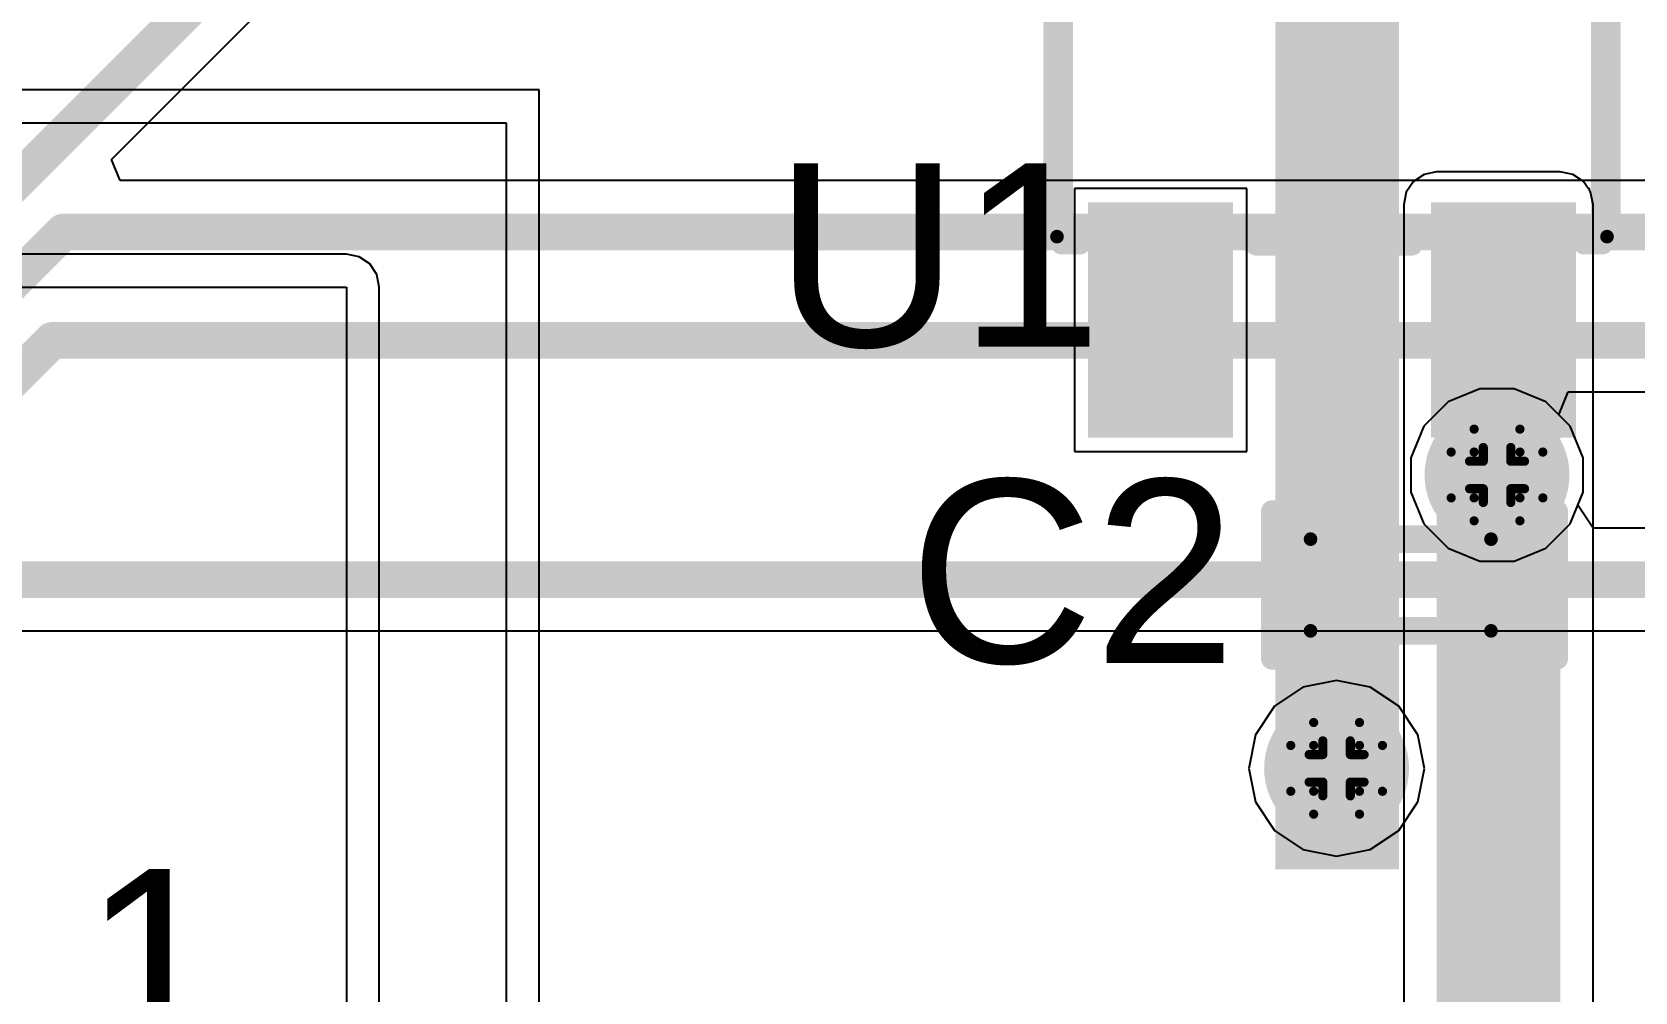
# Model space of a CAD drawing. Header units: inches. Extents: x -0.1 to 17.9, y -0.8 to 4.8.
# Drawn here: x 2.9364 to 3.2861, y 2.2012 to 2.4106 of the extents above; entities that cross this region are included whole.
import ezdxf

# ---------------------------------------------------------------- set-up
doc = ezdxf.new("R2010")
doc.units = ezdxf.units.IN
doc.header["$MEASUREMENT"] = 0
for name, color, linetype in [('Bottom Layer 1', 5, 'Continuous'), ('Bottom Solder', 6, 'Continuous'), ('Drill Drawing', 1, 'Continuous'), ('GND+Signal', 16, 'Continuous'), ('Pad Holes', 156, 'Continuous'), ('PWR+Signal', 76, 'Continuous'), ('Top 3D Body', 56, 'Continuous'), ('Top Layer 1', 1, 'Continuous'), ('Top Overlay', 2, 'Continuous'), ('Top Paste', 8, 'Continuous'), ('Top Solder', 216, 'Continuous'), ('Via Holes', 16, 'Continuous')]:
    doc.layers.add(name, color=color, linetype=linetype)
doc.styles.add('Arial', font='', dxfattribs={"height": 0.2})
doc.styles.get('Arial').set_extended_font_data('Arial')

# ---------------------------------------------------------------- blocks, each defined once
blk = doc.blocks.new('SOT_23_5_121')
at = {"layer": 'Top Layer 1'}
for points in [[(-0.07284, 0.04921), (-0.02953, 0.04921), (-0.02953, 0.02559), (-0.07284, 0.02559)], [(0.02953, 0.04921), (0.07284, 0.04921), (0.07284, 0.02559), (0.02953, 0.02559)], [(-0.07284, 0.01181), (-0.02953, 0.01181), (-0.02953, -0.01181), (-0.07284, -0.01181)], [(-0.07284, -0.02559), (-0.02953, -0.02559), (-0.02953, -0.04921), (-0.07284, -0.04921)], [(0.02953, -0.02559), (0.07284, -0.02559), (0.07284, -0.04921), (0.02953, -0.04921)]]:
    blk.add_hatch(color=1, dxfattribs=at).paths.add_polyline_path(points)
at = {"layer": 'Top Paste'}
for points in [[(-0.07284, 0.04921), (-0.02953, 0.04921), (-0.02953, 0.02559), (-0.07284, 0.02559)], [(0.02953, 0.04921), (0.07284, 0.04921), (0.07284, 0.02559), (0.02953, 0.02559)], [(-0.07284, 0.01181), (-0.02953, 0.01181), (-0.02953, -0.01181), (-0.07284, -0.01181)], [(-0.07284, -0.02559), (-0.02953, -0.02559), (-0.02953, -0.04921), (-0.07284, -0.04921)], [(0.02953, -0.02559), (0.07284, -0.02559), (0.07284, -0.04921), (0.02953, -0.04921)]]:
    blk.add_hatch(color=8, dxfattribs=at).paths.add_polyline_path(points)
at = {"layer": 'Top Solder'}
for points in [[(-0.07684, 0.05321), (-0.02553, 0.05321), (-0.02553, 0.02159), (-0.07684, 0.02159)], [(0.02553, 0.05321), (0.07684, 0.05321), (0.07684, 0.02159), (0.02553, 0.02159)], [(-0.07684, 0.01581), (-0.02553, 0.01581), (-0.02553, -0.01581), (-0.07684, -0.01581)], [(-0.07684, -0.02159), (-0.02553, -0.02159), (-0.02553, -0.05321), (-0.07684, -0.05321)], [(0.02553, -0.02159), (0.07684, -0.02159), (0.07684, -0.05321), (0.02553, -0.05321)]]:
    blk.add_hatch(color=216, dxfattribs=at).paths.add_polyline_path(points)
at = {"layer": 'Top Overlay'}
for points in [[(-0.03461, 0.05506, 0.005, 0.005, 0), (-0.03461, 0.059, 0.005, 0.005, 0)], [(0.03439, 0.059, 0.005, 0.005, 0), (-0.03461, 0.059, 0.005, 0.005, 0)], [(0.03439, 0.05506, 0.005, 0.005, 0), (0.03439, 0.059, 0.005, 0.005, 0)], [(-0.084, 0.032, 0.005, 0.005, 0), (-0.084, 0.042, 0.005, 0.005, 0)], [(-0.079, 0.037, 0.005, 0.005, 0), (-0.084, 0.042, 0.005, 0.005, 0)], [(-0.084, 0.032, 0.005, 0.005, 0), (-0.079, 0.037, 0.005, 0.005, 0)], [(0.03465, -0.01646, 0.005, 0.005, 0), (0.03465, 0.01732, 0.005, 0.005, 0)], [(-0.03461, -0.059, 0.005, 0.005, 0), (-0.03461, -0.05506, 0.005, 0.005, 0)], [(0.03439, -0.059, 0.005, 0.005, 0), (0.03439, -0.05506, 0.005, 0.005, 0)], [(0.03439, -0.059, 0.005, 0.005, 0), (-0.03461, -0.059, 0.005, 0.005, 0)]]:
    blk.add_lwpolyline(points, format="xyseb", dxfattribs=at)
for points in [[(-0.03586, 0.059, 0.0025, 0.0025, 1), (-0.03336, 0.059, 0.0025, 0.0025, 1)], [(-0.03586, 0.059, 0.0025, 0.0025, 1), (-0.03336, 0.059, 0.0025, 0.0025, 1)], [(0.03314, 0.059, 0.0025, 0.0025, 1), (0.03564, 0.059, 0.0025, 0.0025, 1)], [(0.03314, 0.059, 0.0025, 0.0025, 1), (0.03564, 0.059, 0.0025, 0.0025, 1)], [(-0.03586, 0.05506, 0.0025, 0.0025, 1), (-0.03336, 0.05506, 0.0025, 0.0025, 1)], [(0.03314, 0.05506, 0.0025, 0.0025, 1), (0.03564, 0.05506, 0.0025, 0.0025, 1)], [(-0.08525, 0.042, 0.0025, 0.0025, 1), (-0.08275, 0.042, 0.0025, 0.0025, 1)], [(-0.08525, 0.042, 0.0025, 0.0025, 1), (-0.08275, 0.042, 0.0025, 0.0025, 1)], [(-0.08025, 0.037, 0.0025, 0.0025, 1), (-0.07775, 0.037, 0.0025, 0.0025, 1)], [(-0.08025, 0.037, 0.0025, 0.0025, 1), (-0.07775, 0.037, 0.0025, 0.0025, 1)], [(-0.08525, 0.032, 0.0025, 0.0025, 1), (-0.08275, 0.032, 0.0025, 0.0025, 1)], [(-0.08525, 0.032, 0.0025, 0.0025, 1), (-0.08275, 0.032, 0.0025, 0.0025, 1)], [(0.0334, 0.01732, 0.0025, 0.0025, 1), (0.0359, 0.01732, 0.0025, 0.0025, 1)], [(0.0334, -0.01646, 0.0025, 0.0025, 1), (0.0359, -0.01646, 0.0025, 0.0025, 1)], [(-0.03586, -0.05506, 0.0025, 0.0025, 1), (-0.03336, -0.05506, 0.0025, 0.0025, 1)], [(0.03314, -0.05506, 0.0025, 0.0025, 1), (0.03564, -0.05506, 0.0025, 0.0025, 1)], [(-0.03586, -0.059, 0.0025, 0.0025, 1), (-0.03336, -0.059, 0.0025, 0.0025, 1)], [(-0.03586, -0.059, 0.0025, 0.0025, 1), (-0.03336, -0.059, 0.0025, 0.0025, 1)], [(0.03314, -0.059, 0.0025, 0.0025, 1), (0.03564, -0.059, 0.0025, 0.0025, 1)], [(0.03314, -0.059, 0.0025, 0.0025, 1), (0.03564, -0.059, 0.0025, 0.0025, 1)]]:
    blk.add_lwpolyline(points, format="xyseb", close=True, dxfattribs=at)
blk = doc.blocks.new('C___0402_246')
at = {"layer": 'Top Layer 1'}
for points in [[(-0.0275, -0.0125), (-0.0275, 0.0125), (-0.0095, 0.0125), (-0.0095, -0.0125)], [(0.0095, -0.0125), (0.0095, 0.0125), (0.0275, 0.0125), (0.0275, -0.0125)]]:
    blk.add_hatch(color=1, dxfattribs=at).paths.add_polyline_path(points)
at = {"layer": 'Top Paste'}
for points in [[(-0.0275, -0.0125), (-0.0275, 0.0125), (-0.0095, 0.0125), (-0.0095, -0.0125)], [(0.0095, -0.0125), (0.0095, 0.0125), (0.0275, 0.0125), (0.0275, -0.0125)]]:
    blk.add_hatch(color=8, dxfattribs=at).paths.add_polyline_path(points)
at = {"layer": 'Top Solder'}
for points in [[(-0.02986, -0.01486), (-0.02986, 0.01486), (-0.00714, 0.01486), (-0.00714, -0.01486)], [(0.00714, -0.01486), (0.00714, 0.01486), (0.02986, 0.01486), (0.02986, -0.01486)]]:
    blk.add_hatch(color=216, dxfattribs=at).paths.add_polyline_path(points)
at = {"layer": 'Top Overlay'}
for points in [[(-0.011, 0.016, 0.005, 0.005, 0), (-0.031, 0.016, 0.005, 0.005, 0)], [(-0.031, 0.016, 0.005, 0.005, 0), (-0.031, -0.016, 0.005, 0.005, 0)], [(0.031, 0.016, 0.005, 0.005, 0), (0.011, 0.016, 0.005, 0.005, 0)], [(0.031, 0.016, 0.005, 0.005, 0), (0.031, -0.016, 0.005, 0.005, 0)], [(-0.011, -0.016, 0.005, 0.005, 0), (-0.031, -0.016, 0.005, 0.005, 0)], [(0.031, -0.016, 0.005, 0.005, 0), (0.011, -0.016, 0.005, 0.005, 0)]]:
    blk.add_lwpolyline(points, format="xyseb", dxfattribs=at)
for points in [[(-0.03225, 0.016, 0.0025, 0.0025, 1), (-0.02975, 0.016, 0.0025, 0.0025, 1)], [(-0.03225, 0.016, 0.0025, 0.0025, 1), (-0.02975, 0.016, 0.0025, 0.0025, 1)], [(-0.01225, 0.016, 0.0025, 0.0025, 1), (-0.00975, 0.016, 0.0025, 0.0025, 1)], [(0.00975, 0.016, 0.0025, 0.0025, 1), (0.01225, 0.016, 0.0025, 0.0025, 1)], [(0.02975, 0.016, 0.0025, 0.0025, 1), (0.03225, 0.016, 0.0025, 0.0025, 1)], [(0.02975, 0.016, 0.0025, 0.0025, 1), (0.03225, 0.016, 0.0025, 0.0025, 1)], [(-0.03225, -0.016, 0.0025, 0.0025, 1), (-0.02975, -0.016, 0.0025, 0.0025, 1)], [(-0.03225, -0.016, 0.0025, 0.0025, 1), (-0.02975, -0.016, 0.0025, 0.0025, 1)], [(-0.01225, -0.016, 0.0025, 0.0025, 1), (-0.00975, -0.016, 0.0025, 0.0025, 1)], [(0.00975, -0.016, 0.0025, 0.0025, 1), (0.01225, -0.016, 0.0025, 0.0025, 1)], [(0.02975, -0.016, 0.0025, 0.0025, 1), (0.03225, -0.016, 0.0025, 0.0025, 1)], [(0.02975, -0.016, 0.0025, 0.0025, 1), (0.03225, -0.016, 0.0025, 0.0025, 1)]]:
    blk.add_lwpolyline(points, format="xyseb", close=True, dxfattribs=at)

msp = doc.modelspace()

# ---------------------------------------------------------------- hatches: boundary and pattern name
at = {"layer": 'Bottom Layer 1'}
h = msp.add_hatch(color=5, dxfattribs=at)
edge = h.paths.add_edge_path()
edge.add_arc((3.256, 2.314), 0.01181, 0, 360)
h = msp.add_hatch(color=5, dxfattribs=at)
edge = h.paths.add_edge_path()
edge.add_arc((3.221, 2.25), 0.01181, 0, 360)
at = {"layer": 'Bottom Solder'}
h = msp.add_hatch(color=6, dxfattribs=at)
edge = h.paths.add_edge_path()
edge.add_arc((3.256, 2.314), 0.01581, 0, 360)
h = msp.add_hatch(color=6, dxfattribs=at)
edge = h.paths.add_edge_path()
edge.add_arc((3.221, 2.25), 0.01581, 0, 360)
at = {"layer": 'GND+Signal'}
h = msp.add_hatch(color=16, dxfattribs=at)
edge = h.paths.add_edge_path()
edge.add_arc((3.256, 2.314), 0.01181, 0, 360)
h = msp.add_hatch(color=16, dxfattribs=at)
edge = h.paths.add_edge_path()
edge.add_arc((3.221, 2.25), 0.01181, 0, 360)
at = {"layer": 'Pad Holes'}
h = msp.add_hatch(color=7, dxfattribs=at)
edge = h.paths.add_edge_path()
edge.add_arc((3.16, 2.366), 0.0015, 0, 360)
h = msp.add_hatch(color=7, dxfattribs=at)
edge = h.paths.add_edge_path()
edge.add_arc((3.16, 2.366), 0.0015, 0, 360)
h = msp.add_hatch(color=7, dxfattribs=at)
edge = h.paths.add_edge_path()
edge.add_arc((3.28, 2.366), 0.0015, 0, 360)
h = msp.add_hatch(color=7, dxfattribs=at)
edge = h.paths.add_edge_path()
edge.add_arc((3.28, 2.366), 0.0015, 0, 360)
h = msp.add_hatch(color=7, dxfattribs=at)
edge = h.paths.add_edge_path()
edge.add_arc((3.21531, 2.3), 0.0015, 0, 360)
h = msp.add_hatch(color=7, dxfattribs=at)
edge = h.paths.add_edge_path()
edge.add_arc((3.25469, 2.3), 0.0015, 0, 360)
h = msp.add_hatch(color=7, dxfattribs=at)
edge = h.paths.add_edge_path()
edge.add_arc((3.21531, 2.28), 0.0015, 0, 360)
h = msp.add_hatch(color=7, dxfattribs=at)
edge = h.paths.add_edge_path()
edge.add_arc((3.25469, 2.28), 0.0015, 0, 360)
at = {"layer": 'PWR+Signal'}
h = msp.add_hatch(color=76, dxfattribs=at)
edge = h.paths.add_edge_path()
edge.add_arc((3.256, 2.314), 0.01181, 0, 360)
h = msp.add_hatch(color=76, dxfattribs=at)
edge = h.paths.add_edge_path()
edge.add_arc((3.221, 2.25), 0.01181, 0, 360)
at = {"layer": 'Top 3D Body'}
h = msp.add_hatch(color=56, dxfattribs=at)
edge = h.paths.add_edge_path()
edge.add_arc((3.16, 2.366), 0.0015, 0, 360)
h = msp.add_hatch(color=56, dxfattribs=at)
edge = h.paths.add_edge_path()
edge.add_arc((3.16, 2.366), 0.0015, 0, 360)
h = msp.add_hatch(color=56, dxfattribs=at)
edge = h.paths.add_edge_path()
edge.add_arc((3.28, 2.366), 0.0015, 0, 360)
h = msp.add_hatch(color=56, dxfattribs=at)
edge = h.paths.add_edge_path()
edge.add_arc((3.28, 2.366), 0.0015, 0, 360)
h = msp.add_hatch(color=56, dxfattribs=at)
edge = h.paths.add_edge_path()
edge.add_arc((3.21531, 2.3), 0.0015, 0, 360)
h = msp.add_hatch(color=56, dxfattribs=at)
edge = h.paths.add_edge_path()
edge.add_arc((3.25469, 2.3), 0.0015, 0, 360)
h = msp.add_hatch(color=56, dxfattribs=at)
edge = h.paths.add_edge_path()
edge.add_arc((3.21531, 2.28), 0.0015, 0, 360)
h = msp.add_hatch(color=56, dxfattribs=at)
edge = h.paths.add_edge_path()
edge.add_arc((3.25469, 2.28), 0.0015, 0, 360)
at = {"layer": 'Top Layer 1'}
for points in [[(3.2076, 2.228), (3.2346, 2.228), (3.2346, 2.57), (3.2076, 2.57)], [(3.2698, 2.373), (3.2428, 2.373), (3.2428, 2.088), (3.2698, 2.088)]]:
    msp.add_hatch(color=1, dxfattribs=at).paths.add_polyline_path(points)
h = msp.add_hatch(color=1, dxfattribs=at)
edge = h.paths.add_edge_path()
edge.add_arc((3.256, 2.314), 0.01181, 0, 360)
h = msp.add_hatch(color=1, dxfattribs=at)
edge = h.paths.add_edge_path()
edge.add_arc((3.221, 2.25), 0.01181, 0, 360)
at = {"layer": 'Top Solder'}
h = msp.add_hatch(color=216, dxfattribs=at)
edge = h.paths.add_edge_path()
edge.add_arc((3.256, 2.314), 0.01581, 0, 360)
h = msp.add_hatch(color=216, dxfattribs=at)
edge = h.paths.add_edge_path()
edge.add_arc((3.221, 2.25), 0.01581, 0, 360)
at = {"layer": 'Via Holes'}
h = msp.add_hatch(color=7, dxfattribs=at)
edge = h.paths.add_edge_path()
edge.add_arc((3.256, 2.314), 0.00591, 0, 360)
h = msp.add_hatch(color=7, dxfattribs=at)
edge = h.paths.add_edge_path()
edge.add_arc((3.221, 2.25), 0.00591, 0, 360)

# ---------------------------------------------------------------- linework, layer by layer
at = {"layer": 'Bottom Layer 1'}
for p, q in [((2.9537, 2.38283), (3.06305, 2.49219)), ((2.95561, 2.37822), (2.9537, 2.38283)), ((3.39563, 2.37822), (2.95561, 2.37822)), ((3.26946, 2.32715), (3.27153, 2.33215)), ((3.27153, 2.33215), (3.43279, 2.33215)), ((3.27195, 2.32466), (3.26946, 2.32715)), ((3.27481, 2.31774), (3.27195, 2.32466)), ((3.27481, 2.31026), (3.27481, 2.31774)), ((3.27363, 2.3074), (3.27481, 2.31026)), ((3.27697, 2.3024), (3.27363, 2.3074)), ((3.42668, 2.3024), (3.27697, 2.3024)), ((1.89281, 2.27997), (3.42204, 2.27997))]:
    msp.add_line(p, q, dxfattribs=at)
for points in [[(2.91, 2.355, 0.008, 0.008, 0), (3.066, 2.511, 0.008, 0.008, 0)], [(2.91621, 2.34, 0.008, 0.008, 0), (2.94321, 2.367, 0.008, 0.008, 0)], [(2.94321, 2.367, 0.008, 0.008, 0), (3.40028, 2.367, 0.008, 0.008, 0)], [(2.92243, 2.325, 0.008, 0.008, 0), (2.94079, 2.34336, 0.008, 0.008, 0)], [(2.94079, 2.34336, 0.008, 0.008, 0), (3.474, 2.34336, 0.008, 0.008, 0)], [(1.89281, 2.29119, 0.008, 0.008, 0), (3.42668, 2.29119, 0.008, 0.008, 0)]]:
    msp.add_lwpolyline(points, format="xyseb", dxfattribs=at)
for points in [[(2.94121, 2.367, 0.004, 0.004, 1), (2.94521, 2.367, 0.004, 0.004, 1)], [(2.94121, 2.367, 0.004, 0.004, 1), (2.94521, 2.367, 0.004, 0.004, 1)], [(2.93879, 2.34336, 0.004, 0.004, 1), (2.94279, 2.34336, 0.004, 0.004, 1)], [(2.93879, 2.34336, 0.004, 0.004, 1), (2.94279, 2.34336, 0.004, 0.004, 1)]]:
    msp.add_lwpolyline(points, format="xyseb", close=True, dxfattribs=at)
at = {"layer": 'Drill Drawing'}
for points in [[(3.251, 2.319, 0.002, 0.002, 0), (3.251, 2.324, 0.002, 0.002, 0)], [(3.251, 2.324, 0.002, 0.002, 0), (3.261, 2.324, 0.002, 0.002, 0)], [(3.261, 2.319, 0.002, 0.002, 0), (3.261, 2.324, 0.002, 0.002, 0)], [(3.246, 2.309, 0.002, 0.002, 0), (3.246, 2.319, 0.002, 0.002, 0)], [(3.246, 2.319, 0.002, 0.002, 0), (3.251, 2.319, 0.002, 0.002, 0)], [(3.253, 2.317, 0.002, 0.002, 0), (3.253, 2.32, 0.002, 0.002, 0)], [(3.253, 2.32, 0.002, 0.002, 0), (3.259, 2.32, 0.002, 0.002, 0)], [(3.259, 2.317, 0.002, 0.002, 0), (3.259, 2.32, 0.002, 0.002, 0)], [(3.261, 2.319, 0.002, 0.002, 0), (3.266, 2.319, 0.002, 0.002, 0)], [(3.266, 2.309, 0.002, 0.002, 0), (3.266, 2.319, 0.002, 0.002, 0)], [(3.25, 2.311, 0.002, 0.002, 0), (3.25, 2.317, 0.002, 0.002, 0)], [(3.25, 2.317, 0.002, 0.002, 0), (3.253, 2.317, 0.002, 0.002, 0)], [(3.259, 2.317, 0.002, 0.002, 0), (3.262, 2.317, 0.002, 0.002, 0)], [(3.262, 2.311, 0.002, 0.002, 0), (3.262, 2.317, 0.002, 0.002, 0)], [(3.25, 2.311, 0.002, 0.002, 0), (3.253, 2.311, 0.002, 0.002, 0)], [(3.253, 2.308, 0.002, 0.002, 0), (3.253, 2.311, 0.002, 0.002, 0)], [(3.259, 2.311, 0.002, 0.002, 0), (3.262, 2.311, 0.002, 0.002, 0)], [(3.259, 2.308, 0.002, 0.002, 0), (3.259, 2.311, 0.002, 0.002, 0)], [(3.246, 2.309, 0.002, 0.002, 0), (3.251, 2.309, 0.002, 0.002, 0)], [(3.251, 2.304, 0.002, 0.002, 0), (3.251, 2.309, 0.002, 0.002, 0)], [(3.253, 2.308, 0.002, 0.002, 0), (3.259, 2.308, 0.002, 0.002, 0)], [(3.261, 2.309, 0.002, 0.002, 0), (3.266, 2.309, 0.002, 0.002, 0)], [(3.261, 2.304, 0.002, 0.002, 0), (3.261, 2.309, 0.002, 0.002, 0)], [(3.251, 2.304, 0.002, 0.002, 0), (3.261, 2.304, 0.002, 0.002, 0)], [(3.216, 2.255, 0.002, 0.002, 0), (3.216, 2.26, 0.002, 0.002, 0)], [(3.216, 2.26, 0.002, 0.002, 0), (3.226, 2.26, 0.002, 0.002, 0)], [(3.226, 2.255, 0.002, 0.002, 0), (3.226, 2.26, 0.002, 0.002, 0)], [(3.211, 2.245, 0.002, 0.002, 0), (3.211, 2.255, 0.002, 0.002, 0)], [(3.211, 2.255, 0.002, 0.002, 0), (3.216, 2.255, 0.002, 0.002, 0)], [(3.218, 2.253, 0.002, 0.002, 0), (3.218, 2.256, 0.002, 0.002, 0)], [(3.218, 2.256, 0.002, 0.002, 0), (3.224, 2.256, 0.002, 0.002, 0)], [(3.224, 2.253, 0.002, 0.002, 0), (3.224, 2.256, 0.002, 0.002, 0)], [(3.226, 2.255, 0.002, 0.002, 0), (3.231, 2.255, 0.002, 0.002, 0)], [(3.231, 2.245, 0.002, 0.002, 0), (3.231, 2.255, 0.002, 0.002, 0)], [(3.215, 2.247, 0.002, 0.002, 0), (3.215, 2.253, 0.002, 0.002, 0)], [(3.215, 2.253, 0.002, 0.002, 0), (3.218, 2.253, 0.002, 0.002, 0)], [(3.224, 2.253, 0.002, 0.002, 0), (3.227, 2.253, 0.002, 0.002, 0)], [(3.227, 2.247, 0.002, 0.002, 0), (3.227, 2.253, 0.002, 0.002, 0)], [(3.211, 2.245, 0.002, 0.002, 0), (3.216, 2.245, 0.002, 0.002, 0)], [(3.215, 2.247, 0.002, 0.002, 0), (3.218, 2.247, 0.002, 0.002, 0)], [(3.216, 2.24, 0.002, 0.002, 0), (3.216, 2.245, 0.002, 0.002, 0)], [(3.218, 2.244, 0.002, 0.002, 0), (3.218, 2.247, 0.002, 0.002, 0)], [(3.224, 2.247, 0.002, 0.002, 0), (3.227, 2.247, 0.002, 0.002, 0)], [(3.224, 2.244, 0.002, 0.002, 0), (3.224, 2.247, 0.002, 0.002, 0)], [(3.226, 2.245, 0.002, 0.002, 0), (3.231, 2.245, 0.002, 0.002, 0)], [(3.226, 2.24, 0.002, 0.002, 0), (3.226, 2.245, 0.002, 0.002, 0)], [(3.218, 2.244, 0.002, 0.002, 0), (3.224, 2.244, 0.002, 0.002, 0)], [(3.216, 2.24, 0.002, 0.002, 0), (3.226, 2.24, 0.002, 0.002, 0)]]:
    msp.add_lwpolyline(points, format="xyseb", dxfattribs=at)
for points in [[(3.2505, 2.324, 0.001, 0.001, 1), (3.2515, 2.324, 0.001, 0.001, 1)], [(3.2505, 2.324, 0.001, 0.001, 1), (3.2515, 2.324, 0.001, 0.001, 1)], [(3.2605, 2.324, 0.001, 0.001, 1), (3.2615, 2.324, 0.001, 0.001, 1)], [(3.2605, 2.324, 0.001, 0.001, 1), (3.2615, 2.324, 0.001, 0.001, 1)], [(3.2455, 2.319, 0.001, 0.001, 1), (3.2465, 2.319, 0.001, 0.001, 1)], [(3.2455, 2.319, 0.001, 0.001, 1), (3.2465, 2.319, 0.001, 0.001, 1)], [(3.2505, 2.319, 0.001, 0.001, 1), (3.2515, 2.319, 0.001, 0.001, 1)], [(3.2505, 2.319, 0.001, 0.001, 1), (3.2515, 2.319, 0.001, 0.001, 1)], [(3.2525, 2.32, 0.001, 0.001, 1), (3.2535, 2.32, 0.001, 0.001, 1)], [(3.2525, 2.32, 0.001, 0.001, 1), (3.2535, 2.32, 0.001, 0.001, 1)], [(3.2585, 2.32, 0.001, 0.001, 1), (3.2595, 2.32, 0.001, 0.001, 1)], [(3.2585, 2.32, 0.001, 0.001, 1), (3.2595, 2.32, 0.001, 0.001, 1)], [(3.2605, 2.319, 0.001, 0.001, 1), (3.2615, 2.319, 0.001, 0.001, 1)], [(3.2605, 2.319, 0.001, 0.001, 1), (3.2615, 2.319, 0.001, 0.001, 1)], [(3.2655, 2.319, 0.001, 0.001, 1), (3.2665, 2.319, 0.001, 0.001, 1)], [(3.2655, 2.319, 0.001, 0.001, 1), (3.2665, 2.319, 0.001, 0.001, 1)], [(3.2495, 2.317, 0.001, 0.001, 1), (3.2505, 2.317, 0.001, 0.001, 1)], [(3.2495, 2.317, 0.001, 0.001, 1), (3.2505, 2.317, 0.001, 0.001, 1)], [(3.2525, 2.317, 0.001, 0.001, 1), (3.2535, 2.317, 0.001, 0.001, 1)], [(3.2525, 2.317, 0.001, 0.001, 1), (3.2535, 2.317, 0.001, 0.001, 1)], [(3.2585, 2.317, 0.001, 0.001, 1), (3.2595, 2.317, 0.001, 0.001, 1)], [(3.2585, 2.317, 0.001, 0.001, 1), (3.2595, 2.317, 0.001, 0.001, 1)], [(3.2615, 2.317, 0.001, 0.001, 1), (3.2625, 2.317, 0.001, 0.001, 1)], [(3.2615, 2.317, 0.001, 0.001, 1), (3.2625, 2.317, 0.001, 0.001, 1)], [(3.2495, 2.311, 0.001, 0.001, 1), (3.2505, 2.311, 0.001, 0.001, 1)], [(3.2495, 2.311, 0.001, 0.001, 1), (3.2505, 2.311, 0.001, 0.001, 1)], [(3.2525, 2.311, 0.001, 0.001, 1), (3.2535, 2.311, 0.001, 0.001, 1)], [(3.2525, 2.311, 0.001, 0.001, 1), (3.2535, 2.311, 0.001, 0.001, 1)], [(3.2585, 2.311, 0.001, 0.001, 1), (3.2595, 2.311, 0.001, 0.001, 1)], [(3.2585, 2.311, 0.001, 0.001, 1), (3.2595, 2.311, 0.001, 0.001, 1)], [(3.2615, 2.311, 0.001, 0.001, 1), (3.2625, 2.311, 0.001, 0.001, 1)], [(3.2615, 2.311, 0.001, 0.001, 1), (3.2625, 2.311, 0.001, 0.001, 1)], [(3.2455, 2.309, 0.001, 0.001, 1), (3.2465, 2.309, 0.001, 0.001, 1)], [(3.2455, 2.309, 0.001, 0.001, 1), (3.2465, 2.309, 0.001, 0.001, 1)], [(3.2505, 2.309, 0.001, 0.001, 1), (3.2515, 2.309, 0.001, 0.001, 1)], [(3.2505, 2.309, 0.001, 0.001, 1), (3.2515, 2.309, 0.001, 0.001, 1)], [(3.2525, 2.308, 0.001, 0.001, 1), (3.2535, 2.308, 0.001, 0.001, 1)], [(3.2525, 2.308, 0.001, 0.001, 1), (3.2535, 2.308, 0.001, 0.001, 1)], [(3.2585, 2.308, 0.001, 0.001, 1), (3.2595, 2.308, 0.001, 0.001, 1)], [(3.2585, 2.308, 0.001, 0.001, 1), (3.2595, 2.308, 0.001, 0.001, 1)], [(3.2605, 2.309, 0.001, 0.001, 1), (3.2615, 2.309, 0.001, 0.001, 1)], [(3.2605, 2.309, 0.001, 0.001, 1), (3.2615, 2.309, 0.001, 0.001, 1)], [(3.2655, 2.309, 0.001, 0.001, 1), (3.2665, 2.309, 0.001, 0.001, 1)], [(3.2655, 2.309, 0.001, 0.001, 1), (3.2665, 2.309, 0.001, 0.001, 1)], [(3.2505, 2.304, 0.001, 0.001, 1), (3.2515, 2.304, 0.001, 0.001, 1)], [(3.2505, 2.304, 0.001, 0.001, 1), (3.2515, 2.304, 0.001, 0.001, 1)], [(3.2605, 2.304, 0.001, 0.001, 1), (3.2615, 2.304, 0.001, 0.001, 1)], [(3.2605, 2.304, 0.001, 0.001, 1), (3.2615, 2.304, 0.001, 0.001, 1)], [(3.2155, 2.26, 0.001, 0.001, 1), (3.2165, 2.26, 0.001, 0.001, 1)], [(3.2155, 2.26, 0.001, 0.001, 1), (3.2165, 2.26, 0.001, 0.001, 1)], [(3.2255, 2.26, 0.001, 0.001, 1), (3.2265, 2.26, 0.001, 0.001, 1)], [(3.2255, 2.26, 0.001, 0.001, 1), (3.2265, 2.26, 0.001, 0.001, 1)], [(3.2105, 2.255, 0.001, 0.001, 1), (3.2115, 2.255, 0.001, 0.001, 1)], [(3.2105, 2.255, 0.001, 0.001, 1), (3.2115, 2.255, 0.001, 0.001, 1)], [(3.2155, 2.255, 0.001, 0.001, 1), (3.2165, 2.255, 0.001, 0.001, 1)], [(3.2155, 2.255, 0.001, 0.001, 1), (3.2165, 2.255, 0.001, 0.001, 1)], [(3.2175, 2.256, 0.001, 0.001, 1), (3.2185, 2.256, 0.001, 0.001, 1)], [(3.2175, 2.256, 0.001, 0.001, 1), (3.2185, 2.256, 0.001, 0.001, 1)], [(3.2235, 2.256, 0.001, 0.001, 1), (3.2245, 2.256, 0.001, 0.001, 1)], [(3.2235, 2.256, 0.001, 0.001, 1), (3.2245, 2.256, 0.001, 0.001, 1)], [(3.2255, 2.255, 0.001, 0.001, 1), (3.2265, 2.255, 0.001, 0.001, 1)], [(3.2255, 2.255, 0.001, 0.001, 1), (3.2265, 2.255, 0.001, 0.001, 1)], [(3.2305, 2.255, 0.001, 0.001, 1), (3.2315, 2.255, 0.001, 0.001, 1)], [(3.2305, 2.255, 0.001, 0.001, 1), (3.2315, 2.255, 0.001, 0.001, 1)], [(3.2145, 2.253, 0.001, 0.001, 1), (3.2155, 2.253, 0.001, 0.001, 1)], [(3.2145, 2.253, 0.001, 0.001, 1), (3.2155, 2.253, 0.001, 0.001, 1)], [(3.2175, 2.253, 0.001, 0.001, 1), (3.2185, 2.253, 0.001, 0.001, 1)], [(3.2175, 2.253, 0.001, 0.001, 1), (3.2185, 2.253, 0.001, 0.001, 1)], [(3.2235, 2.253, 0.001, 0.001, 1), (3.2245, 2.253, 0.001, 0.001, 1)], [(3.2235, 2.253, 0.001, 0.001, 1), (3.2245, 2.253, 0.001, 0.001, 1)], [(3.2265, 2.253, 0.001, 0.001, 1), (3.2275, 2.253, 0.001, 0.001, 1)], [(3.2265, 2.253, 0.001, 0.001, 1), (3.2275, 2.253, 0.001, 0.001, 1)], [(3.2105, 2.245, 0.001, 0.001, 1), (3.2115, 2.245, 0.001, 0.001, 1)], [(3.2105, 2.245, 0.001, 0.001, 1), (3.2115, 2.245, 0.001, 0.001, 1)], [(3.2145, 2.247, 0.001, 0.001, 1), (3.2155, 2.247, 0.001, 0.001, 1)], [(3.2145, 2.247, 0.001, 0.001, 1), (3.2155, 2.247, 0.001, 0.001, 1)], [(3.2155, 2.245, 0.001, 0.001, 1), (3.2165, 2.245, 0.001, 0.001, 1)], [(3.2155, 2.245, 0.001, 0.001, 1), (3.2165, 2.245, 0.001, 0.001, 1)], [(3.2175, 2.247, 0.001, 0.001, 1), (3.2185, 2.247, 0.001, 0.001, 1)], [(3.2175, 2.247, 0.001, 0.001, 1), (3.2185, 2.247, 0.001, 0.001, 1)], [(3.2235, 2.247, 0.001, 0.001, 1), (3.2245, 2.247, 0.001, 0.001, 1)], [(3.2235, 2.247, 0.001, 0.001, 1), (3.2245, 2.247, 0.001, 0.001, 1)], [(3.2255, 2.245, 0.001, 0.001, 1), (3.2265, 2.245, 0.001, 0.001, 1)], [(3.2255, 2.245, 0.001, 0.001, 1), (3.2265, 2.245, 0.001, 0.001, 1)], [(3.2265, 2.247, 0.001, 0.001, 1), (3.2275, 2.247, 0.001, 0.001, 1)], [(3.2265, 2.247, 0.001, 0.001, 1), (3.2275, 2.247, 0.001, 0.001, 1)], [(3.2305, 2.245, 0.001, 0.001, 1), (3.2315, 2.245, 0.001, 0.001, 1)], [(3.2305, 2.245, 0.001, 0.001, 1), (3.2315, 2.245, 0.001, 0.001, 1)], [(3.2175, 2.244, 0.001, 0.001, 1), (3.2185, 2.244, 0.001, 0.001, 1)], [(3.2175, 2.244, 0.001, 0.001, 1), (3.2185, 2.244, 0.001, 0.001, 1)], [(3.2235, 2.244, 0.001, 0.001, 1), (3.2245, 2.244, 0.001, 0.001, 1)], [(3.2235, 2.244, 0.001, 0.001, 1), (3.2245, 2.244, 0.001, 0.001, 1)], [(3.2155, 2.24, 0.001, 0.001, 1), (3.2165, 2.24, 0.001, 0.001, 1)], [(3.2155, 2.24, 0.001, 0.001, 1), (3.2165, 2.24, 0.001, 0.001, 1)], [(3.2255, 2.24, 0.001, 0.001, 1), (3.2265, 2.24, 0.001, 0.001, 1)], [(3.2255, 2.24, 0.001, 0.001, 1), (3.2265, 2.24, 0.001, 0.001, 1)]]:
    msp.add_lwpolyline(points, format="xyseb", close=True, dxfattribs=at)
at = {"layer": 'GND+Signal'}
for p, q in [((3.005, 2.36214), (2.71214, 2.36214)), ((3.00773, 2.36159), (3.005, 2.36214)), ((3.01005, 2.36005), (3.00773, 2.36159)), ((3.01159, 2.35773), (3.01005, 2.36005)), ((3.01214, 2.355), (3.01159, 2.35773)), ((2.705, 2.355), (3.005, 2.355)), ((3.005, 2.355), (3.005, 2.04865)), ((3.01214, 2.06474), (3.01214, 2.355)), ((3.25226, 2.33281), (3.24534, 2.32995)), ((3.25974, 2.33281), (3.25226, 2.33281)), ((3.26666, 2.32995), (3.25974, 2.33281)), ((3.24534, 2.32995), (3.24005, 2.32466)), ((3.27195, 2.32466), (3.26666, 2.32995)), ((3.24005, 2.32466), (3.23719, 2.31774)), ((3.27481, 2.31774), (3.27195, 2.32466)), ((3.23719, 2.31774), (3.23719, 2.31026)), ((3.27481, 2.31026), (3.27481, 2.31774)), ((3.23719, 2.31026), (3.24005, 2.30334)), ((3.27195, 2.30334), (3.27481, 2.31026)), ((3.24005, 2.30334), (3.24534, 2.29805)), ((3.26666, 2.29805), (3.27195, 2.30334)), ((3.24534, 2.29805), (3.25226, 2.29519)), ((3.25974, 2.29519), (3.26666, 2.29805)), ((3.25226, 2.29519), (3.25974, 2.29519))]:
    msp.add_line(p, q, dxfattribs=at)
at = {"layer": 'PWR+Signal'}
for p, q in [((3.047, 2.398), (1.7437, 2.398)), ((3.047, 2.39086), (3.047, 2.398)), ((1.7437, 2.39086), (3.03986, 2.39086)), ((3.03986, 2.39086), (3.03986, 2.06043)), ((3.047, 2.06043), (3.047, 2.39086)), ((3.21366, 2.26772), (3.20744, 2.26356)), ((3.221, 2.26918), (3.21366, 2.26772)), ((3.22834, 2.26772), (3.221, 2.26918)), ((3.23456, 2.26356), (3.22834, 2.26772)), ((3.20744, 2.26356), (3.20328, 2.25734)), ((3.23872, 2.25734), (3.23456, 2.26356)), ((3.20328, 2.25734), (3.20182, 2.25)), ((3.24018, 2.25), (3.23872, 2.25734)), ((3.20182, 2.25), (3.20328, 2.24266)), ((3.23872, 2.24266), (3.24018, 2.25)), ((3.20328, 2.24266), (3.20744, 2.23644)), ((3.23456, 2.23644), (3.23872, 2.24266)), ((3.20744, 2.23644), (3.21366, 2.23228)), ((3.22834, 2.23228), (3.23456, 2.23644)), ((3.21366, 2.23228), (3.221, 2.23082)), ((3.221, 2.23082), (3.22834, 2.23228))]:
    msp.add_line(p, q, dxfattribs=at)
at = {"layer": 'Top 3D Body'}
for points in [[(3.16, 2.366, 0.006, 0.006, 0), (3.16, 2.434, 0.006, 0.006, 0)], [(3.28, 2.366, 0.006, 0.006, 0), (3.28, 2.434, 0.006, 0.006, 0)], [(3.16, 2.366, 0.006, 0.006, 0), (3.28, 2.366, 0.006, 0.006, 0)], [(3.21531, 2.3, 0.006, 0.006, 0), (3.25469, 2.3, 0.006, 0.006, 0)], [(3.21531, 2.28, 0.006, 0.006, 0), (3.25469, 2.28, 0.006, 0.006, 0)]]:
    msp.add_lwpolyline(points, format="xyseb", dxfattribs=at)
for points in [[(3.1585, 2.366, 0.003, 0.003, 1), (3.1615, 2.366, 0.003, 0.003, 1)], [(3.1585, 2.366, 0.003, 0.003, 1), (3.1615, 2.366, 0.003, 0.003, 1)], [(3.2785, 2.366, 0.003, 0.003, 1), (3.2815, 2.366, 0.003, 0.003, 1)], [(3.2785, 2.366, 0.003, 0.003, 1), (3.2815, 2.366, 0.003, 0.003, 1)], [(3.21381, 2.3, 0.003, 0.003, 1), (3.21681, 2.3, 0.003, 0.003, 1)], [(3.25319, 2.3, 0.003, 0.003, 1), (3.25619, 2.3, 0.003, 0.003, 1)], [(3.21381, 2.28, 0.003, 0.003, 1), (3.21681, 2.28, 0.003, 0.003, 1)], [(3.25319, 2.28, 0.003, 0.003, 1), (3.25619, 2.28, 0.003, 0.003, 1)]]:
    msp.add_lwpolyline(points, format="xyseb", close=True, dxfattribs=at)
at = {"layer": 'Top Layer 1'}
for p, q in [((3.23776, 2.37805), (3.23621, 2.37573)), ((3.24007, 2.37959), (3.23776, 2.37805)), ((3.2428, 2.38014), (3.24007, 2.37959)), ((3.2698, 2.38014), (3.2428, 2.38014)), ((3.27253, 2.37959), (3.2698, 2.38014)), ((3.27485, 2.37805), (3.27253, 2.37959)), ((3.2759, 2.37647), (3.27485, 2.37805)), ((3.20141, 2.37647), (3.16379, 2.37647)), ((3.16379, 2.37647), (3.16379, 2.31916)), ((3.20141, 2.31916), (3.20141, 2.37647)), ((3.23621, 2.37573), (3.23566, 2.373)), ((3.27621, 2.37647), (3.2759, 2.37647)), ((3.27621, 2.37601), (3.27621, 2.37647)), ((3.2764, 2.37573), (3.27621, 2.37601)), ((3.27694, 2.373), (3.2764, 2.37573)), ((3.23566, 2.373), (3.23566, 2.15243)), ((3.27694, 2.14971), (3.27694, 2.373)), ((3.16379, 2.31916), (3.20141, 2.31916))]:
    msp.add_line(p, q, dxfattribs=at)
for points in [[(3.2574, 2.3154, 0.008, 0.008, 0), (3.2574, 2.34782, 0.008, 0.008, 0)], [(3.256, 2.314, 0.008, 0.008, 0), (3.2574, 2.3154, 0.008, 0.008, 0)], [(3.221, 2.25, 0.025, 0.025, 0), (3.222, 2.249, 0.025, 0.025, 0)], [(3.222, 2.248, 0.025, 0.025, 0), (3.222, 2.249, 0.025, 0.025, 0)]]:
    msp.add_lwpolyline(points, format="xyseb", dxfattribs=at)
for points in [[(3.2554, 2.34782, 0.004, 0.004, 1), (3.2594, 2.34782, 0.004, 0.004, 1)], [(3.2554, 2.3154, 0.004, 0.004, 1), (3.2594, 2.3154, 0.004, 0.004, 1)], [(3.2554, 2.3154, 0.004, 0.004, 1), (3.2594, 2.3154, 0.004, 0.004, 1)], [(3.254, 2.314, 0.004, 0.004, 1), (3.258, 2.314, 0.004, 0.004, 1)], [(3.21475, 2.25, 0.0125, 0.0125, 1), (3.22725, 2.25, 0.0125, 0.0125, 1)], [(3.21575, 2.249, 0.0125, 0.0125, 1), (3.22825, 2.249, 0.0125, 0.0125, 1)], [(3.21575, 2.249, 0.0125, 0.0125, 1), (3.22825, 2.249, 0.0125, 0.0125, 1)], [(3.21575, 2.248, 0.0125, 0.0125, 1), (3.22825, 2.248, 0.0125, 0.0125, 1)]]:
    msp.add_lwpolyline(points, format="xyseb", close=True, dxfattribs=at)

# ---------------------------------------------------------------- block references
for name, p, rotation in [('SOT_23_5_121', (3.22, 2.399), 270), ('C___0402_246', (3.238, 2.29), 180)]:
    msp.add_blockref(name, p, dxfattribs=dict(rotation=rotation))

# ---------------------------------------------------------------- texts
at = {"layer": 'Top Overlay', "style": 'Arial'}
for s, p in [('U1', (3.09834, 2.34201)), ('C2', (3.12768, 2.27301)), ('L1', (2.91634, 2.18801))]:
    msp.add_text(s, height=0.04, dxfattribs=at).set_placement(p)

doc.saveas('drawing.dxf')
